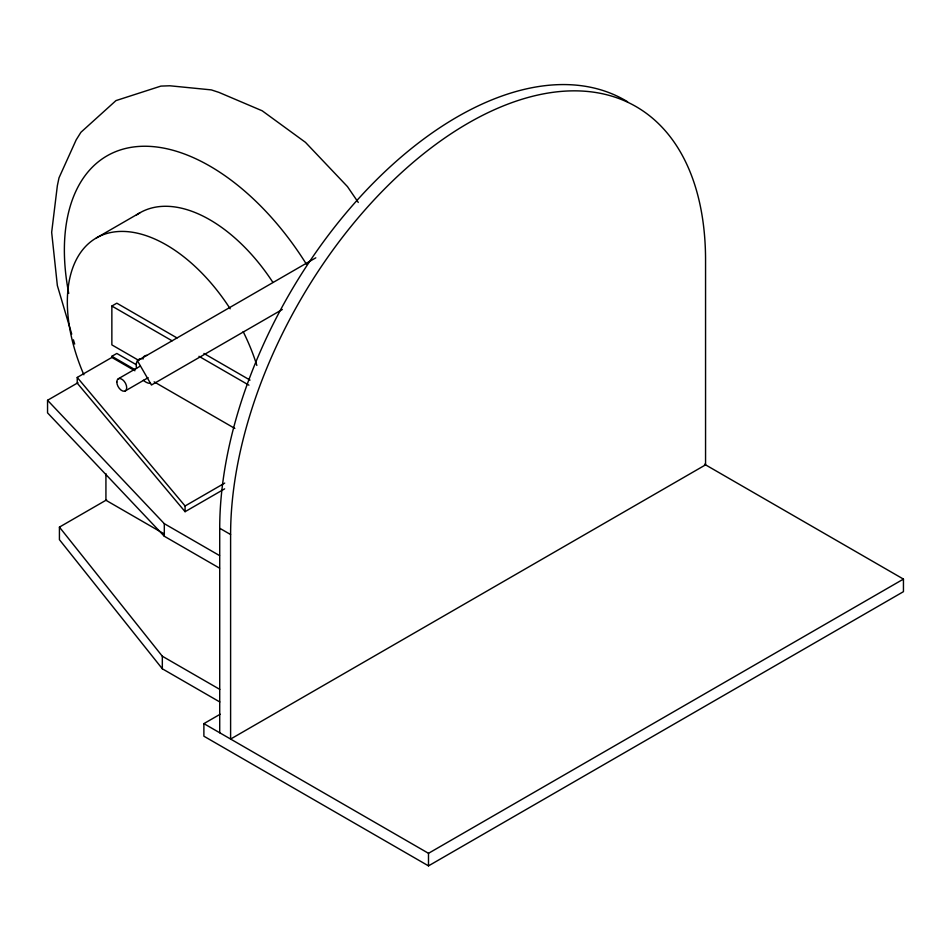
<?xml version="1.0" encoding="UTF-8"?>
<svg xmlns="http://www.w3.org/2000/svg" width="951" height="951" viewBox="0 0 951 951"><rect width="100%" height="100%" fill="white"/><g stroke="black" fill="none" stroke-linecap="round" stroke-linejoin="round"><path stroke-width="1.43" d="M96.324 237.976L139.856 212.834M138.798 360.429L111.861 344.88L111.861 306.032L116.818 303.179L177.017 337.938M224.638 488.85L185.088 511.686L77.233 383.158L77.233 377.44L111.861 357.445L111.861 356.304L116.818 353.451L135.969 364.506M219.562 568.151L164.309 536.257L47.55 412.865L47.55 400.288L78.006 382.706M315.803 257.816L137.455 360.798L151.447 385.024L282.328 309.467M118.257 378.807L139.892 366.325M125.259 390.92L148.154 377.702M219.788 701.957L162.324 668.791L59.426 539.681L59.426 527.116L106.619 499.869M185.088 511.686L185.088 505.98L224.709 483.096M704.513 464.243L903.45 579.1L903.45 591.665L428.497 865.874L203.883 736.205L203.883 723.628L220.18 714.225M203.883 723.628L428.497 853.309L903.45 579.1M203.918 353.463L250.03 380.091M111.861 306.032L172.072 340.791M198.973 356.316L248.924 385.167M111.861 356.304L134.852 369.57M111.861 357.445L134.923 370.759M154.133 381.85L234.838 428.437M627.589 101.769A335.846 193.897 -60 0 0 367.942 188.571A335.846 193.897 -60 0 0 219.717 528.257L230.606 534.533L230.606 739.058L705.559 464.849L705.559 260.324A335.846 193.897 -60 0 0 468.082 123.214A335.846 193.897 -60 0 0 230.606 534.533M47.55 400.288L164.309 523.68L219.562 555.586M163.631 533.582L105.93 500.262L105.93 473.681M59.426 527.116L162.324 656.226L219.788 689.392M77.233 377.44L185.088 505.98M358.277 202.444L347.46 186.598L305.449 142.341L262.191 110.791L218.932 92.39L211.312 89.893L169.825 85.78L160.897 86.101L115.963 100.604L80.93 132.272L76.187 139.845L59.01 177.825L57.357 185.671L51.663 232.341L57.357 285.573L71.729 334.134M73.417 339.816L74.689 344.084M428.497 853.309L428.497 865.874M219.717 528.257L219.717 732.769M164.309 523.68L164.309 536.257M162.324 656.226L162.324 668.791M150.603 383.348A13.576 7.834 60 0 1 143.316 380.257M136.54 368.501A13.576 7.834 60 0 1 143.316 358.848M143.137 357.386A13.576 7.834 60 0 1 146.644 355.365M68.734 293.407A205.701 118.768 60 0 1 134.483 146.858A205.701 118.768 60 0 1 306.555 264.437M136.314 215.104A139.928 80.787 60 0 1 272.913 282.423M83.854 374.765A139.928 80.787 60 0 1 100.485 235.836A139.928 80.787 60 0 1 230.178 308.79M243.171 331.637A139.928 80.787 60 0 1 256.853 365.422M116.818 382.005A7.002 4.042 60 0 0 124.236 391.241A7.002 4.042 60 0 0 124.236 381.351A7.002 4.042 60 0 0 116.818 382.005"/></g></svg>
